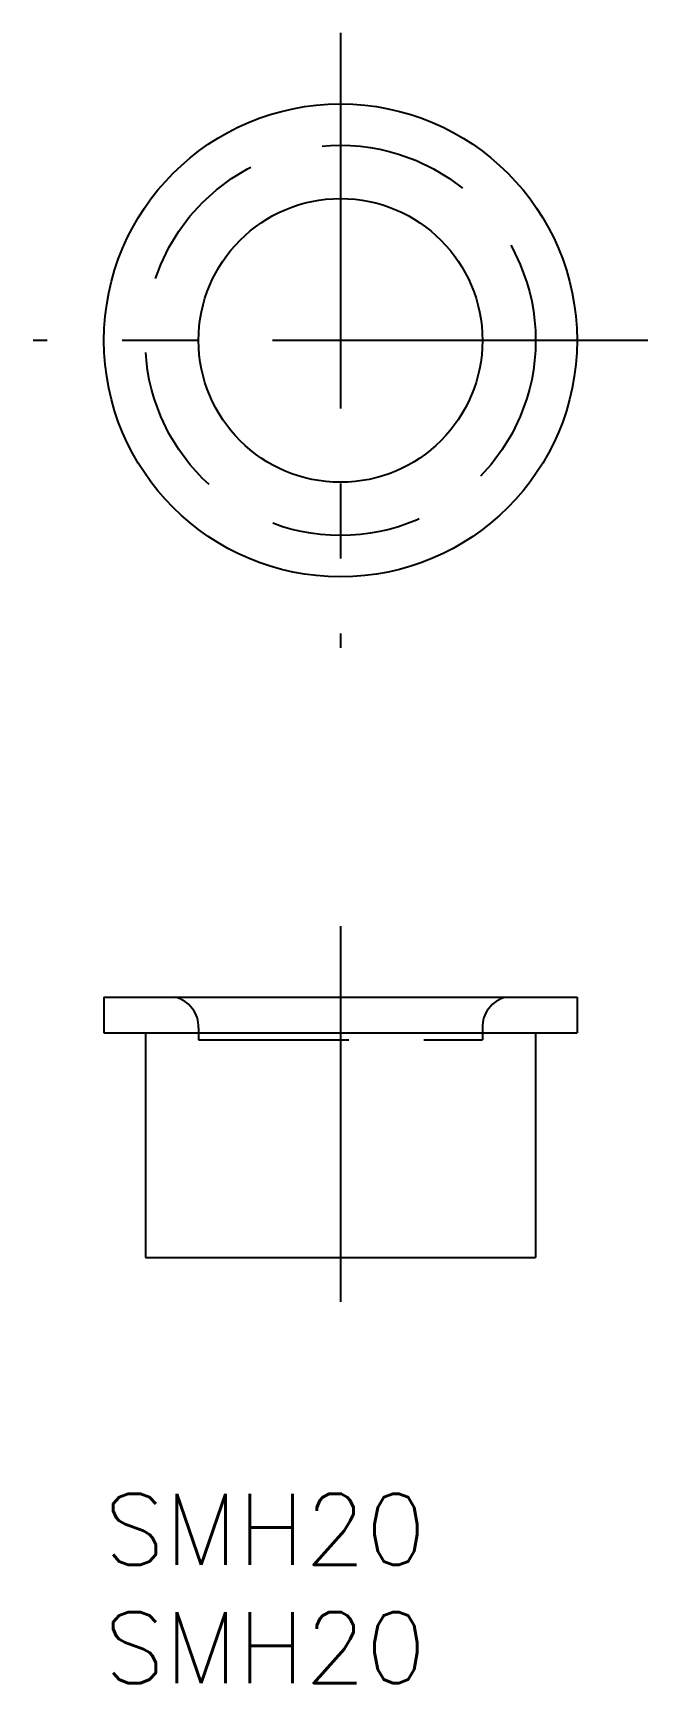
# Model space of a CAD drawing. Extents: x -3 to 23, y -8 to 61.8.
import ezdxf

# ---------------------------------------------------------------- set-up
doc = ezdxf.new("R2010")
doc.units = 0
doc.header["$LTSCALE"] = 0.5
doc.linetypes.add('CENTER', pattern=[50.8, 31.75, -6.35, 6.35, -6.35])
doc.linetypes.add('DASHED', pattern=[19.05, 12.7, -6.35])
for name, color, linetype in [('MSM_CENTER', 1, 'CENTER'), ('MSM_CONTINUOUS', 7, 'CONTINUOUS'), ('MSM_DASHED', 4, 'DASHED'), ('MSM_PART_NUMBER', 7, 'CONTINUOUS')]:
    doc.layers.add(name, color=color, linetype=linetype)
doc.styles.get("Standard").update_dxf_attribs({"font": 'txt.shx', "height": 3, "bigfont": 'bigfont.shx'})

# ---------------------------------------------------------------- blocks, each defined once
blk = doc.blocks.new('*U4')
at = {"layer": 'MSM_PART_NUMBER'}
blk.add_text('SMH20', height=3, dxfattribs=at).set_placement((0, -3))
blk = doc.blocks.new('*U5')
at = {"layer": 'MSM_PART_NUMBER'}
blk.add_text('SMH20', height=3, dxfattribs=at).set_placement((0, -8))

msp = doc.modelspace()

# ---------------------------------------------------------------- linework, layer by layer
at = {"layer": 'MSM_CENTER'}
for p, q in [((10, 61.776), (10, 35.776)), ((23, 48.776), (-3, 48.776)), ((10, 24), (10, 7))]:
    msp.add_line(p, q, dxfattribs=at)
at = {"layer": 'MSM_CONTINUOUS'}
for p, q in [((0, 21), (20, 21)), ((0, 21), (0, 19.5)), ((20, 21), (20, 19.5)), ((0, 19.5), (20, 19.5)), ((1.75, 19.5), (1.75, 10)), ((18.25, 19.5), (18.25, 10)), ((1.75, 10), (18.25, 10))]:
    msp.add_line(p, q, dxfattribs=at)
for radius in [10, 6]:
    msp.add_circle((10, 48.776), radius, dxfattribs=at)
at = {"layer": 'MSM_DASHED'}
for p, q in [((4, 19.7), (4, 19.2)), ((16, 19.7), (16, 19.2)), ((4, 19.2), (16, 19.2))]:
    msp.add_line(p, q, dxfattribs=at)
msp.add_circle((10, 48.776), 8.25, dxfattribs=at)
for centre, start, end in [((2.706, 19.739), 358.25917, 76.87801), ((17.294, 19.739), 103.12199, 181.74083)]:
    msp.add_arc(centre, 1.294, start, end, dxfattribs=at)

# ---------------------------------------------------------------- block references
at = {"layer": 'MSM_CONTINUOUS'}
for name in ['*U4', '*U5']:
    msp.add_blockref(name, (0, 0), dxfattribs=at)

doc.saveas('drawing.dxf')
